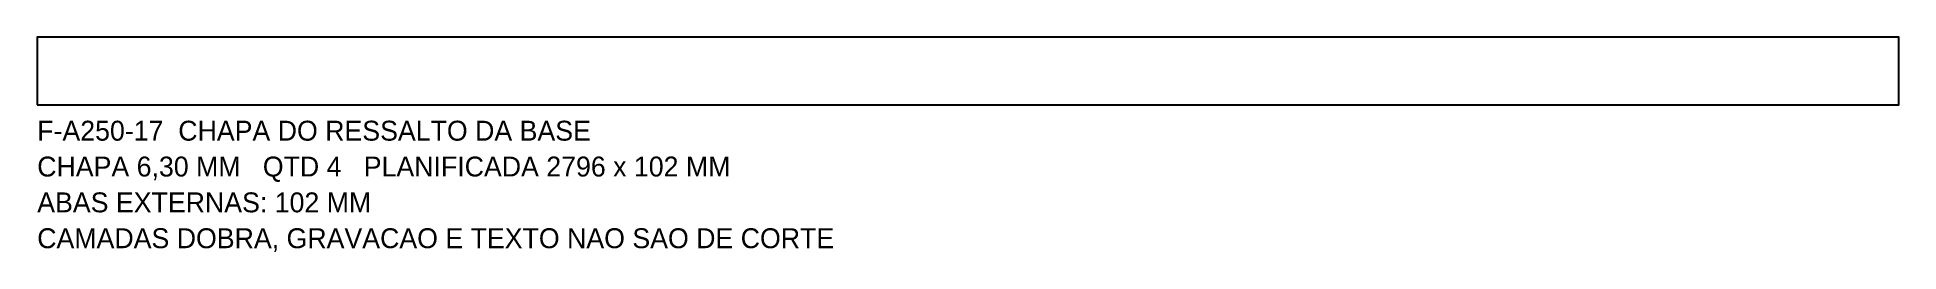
# Model space of a CAD drawing. Header units: millimetres. Extents: x 0 to 2796, y -222 to 102.
import ezdxf

# ---------------------------------------------------------------- set-up
doc = ezdxf.new("R2010")
doc.units = ezdxf.units.MM
doc.layers.add('CORTE', color=7, linetype='CONTINUOUS')
doc.layers.add('TEXTO', color=3, linetype='CONTINUOUS')

msp = doc.modelspace()

# ---------------------------------------------------------------- linework, layer by layer
at = {"layer": 'CORTE'}
msp.add_lwpolyline([(0, 0), (2796, 0), (2796, 102), (0, 102)], close=True, dxfattribs=at)

# ---------------------------------------------------------------- texts
at = {"layer": 'TEXTO'}
for s, p in [('F-A250-17  CHAPA DO RESSALTO DA BASE', (0, -54)), ('CHAPA 6,30 MM   QTD 4   PLANIFICADA 2796 x 102 MM', (0, -108)), ('ABAS EXTERNAS: 102 MM', (0, -162)), ('CAMADAS DOBRA, GRAVACAO E TEXTO NAO SAO DE CORTE', (0, -216))]:
    msp.add_text(s, height=30, dxfattribs=at).set_placement(p)

doc.saveas('drawing.dxf')
